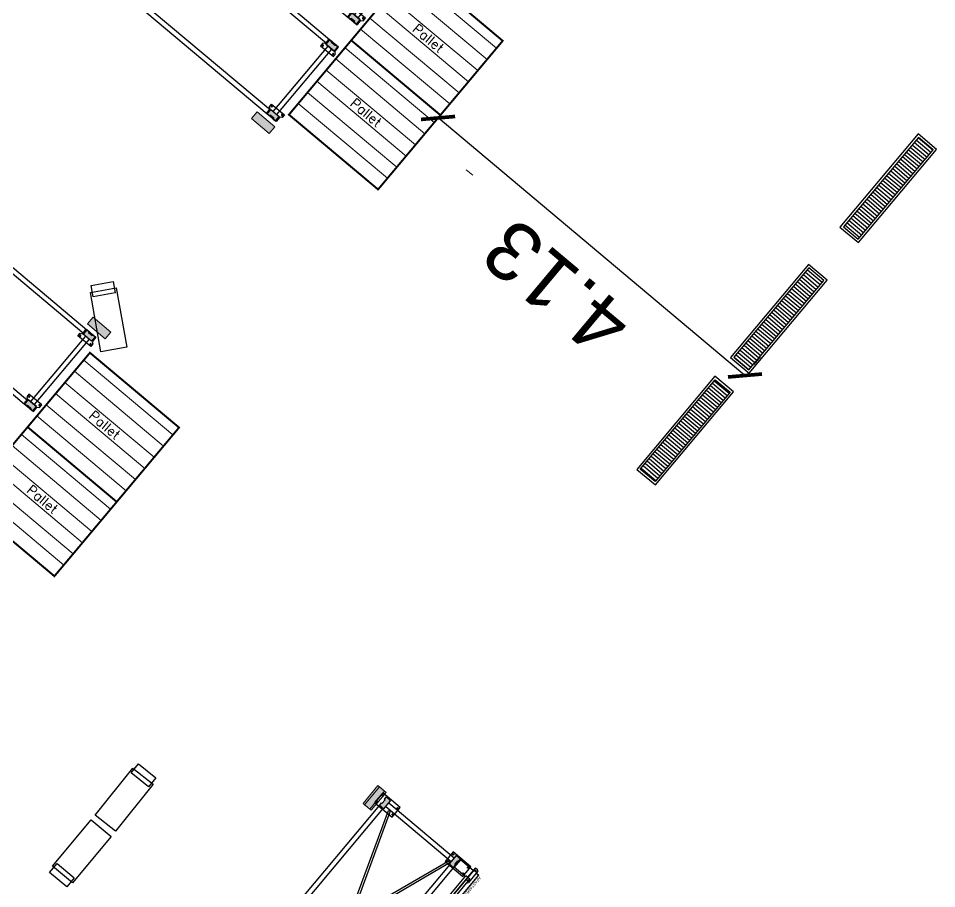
# Model space of a CAD drawing. Header units: metres. Extents: x 822482 to 822767, y 9662202 to 9662512.
# Drawn here: x 822674.61 to 822684.08, y 9662389.65 to 9662398.62 of the extents above; entities that cross this region are included whole.
import ezdxf
from ezdxf.lldxf.tags import DXFTag

# ---------------------------------------------------------------- set-up
doc = ezdxf.new("R2010")
doc.units = ezdxf.units.M
for name, color, linetype, lineweight in [('#ARQ_MOB', 250, 'Continuous', 0), ('20006_ARQ_1400_3PV$0$ELETRICA', 130, 'Continuous', 0), ('ARQ_NE_PORTAPALLETS', 251, 'Continuous', 0)]:
    doc.layers.add(name, color=color, linetype=linetype, lineweight=lineweight)
doc.layers.add('#ARQ_TEXTO', color=8, linetype='Continuous')
doc.layers.add('wbc_gond_planta', color=7, linetype='Continuous')
doc.layers.add('ARQ_NE_COTAS', color=7, linetype='Continuous', true_color=0x000000)
doc.layers.add('ARQ_NE_GRELHAS', color=7, linetype='Continuous', true_color=0x0032c7)
doc.styles.add('Arial', font='arial.ttf', dxfattribs={"height": 0.6})
doc.styles.add('ROMANS', font='romans', dxfattribs={"height": 0.2})
doc.styles.get("Standard").update_dxf_attribs({"font": 'arial.ttf'})
tags = doc.linetypes.add('DASHED0', pattern=[1, 0.5, -0.5]).pattern_tags.tags
tags[6:7] = [DXFTag(74, 4), DXFTag(75, 0), DXFTag(340, '0'), DXFTag(46, 0.0), DXFTag(50, 0.0), DXFTag(44, 0.0), DXFTag(45, 0.0)]
tags[4:5] = [DXFTag(74, 4), DXFTag(75, 0), DXFTag(340, '0'), DXFTag(46, 0.0), DXFTag(50, 0.0), DXFTag(44, 0.0), DXFTag(45, 0.0)]
doc.dimstyles.new('1-300', dxfattribs={"dimtxt": 0.6, "dimasz": 0.25, "dimexe": 0.25, "dimexo": 0.25, "dimgap": 0.25, "dimtad": 1, "dimzin": 4, "dimdsep": 46, "dimtxsty": 'Arial', "dimblk": 'ARCHTICK', "dimcen": 0.25, "dimclrd": 256, "dimclre": 256, "dimclrt": 256, "dimadec": 0, "dimazin": 0, "dimtfac": 0.066667, "dimtix": 1, "dimtofl": 0, "dimtmove": 0, "dimatfit": 3, "dimldrblk": 'ARCHTICK', "dimfxl": 0.25, "dimtvp": 1, "dimtolj": 1, "dimtzin": 0, "dimarcsym": 0})
pattern_1 = [(180, (631.231682, -127.45659), (-1e-10, -0.03175), [])]

# ---------------------------------------------------------------- blocks, each defined once
blk = doc.blocks.new('100100T11R230100')
at = {"layer": 'wbc_gond_planta'}
for points in [[(3, -1), (3, 0), (0, 0), (0, -6), (11, -6), (11, 0), (8, 0), (8, -1)], [(244, -1), (244, 0), (241, 0), (241, -6), (252, -6), (252, 0), (249, 0), (249, -1)], [(8, -99), (8, -100), (11, -100), (11, -94), (0, -94), (0, -100), (3, -100), (3, -99)], [(249, -99), (249, -100), (252, -100), (252, -94), (241, -94), (241, -100), (244, -100), (244, -99)]]:
    blk.add_hatch(color=8, dxfattribs=at).paths.add_polyline_path(points)
at = {"layer": 'wbc_gond_planta', "color": 8, "linetype": 'Continuous'}
for p, q in [((-0.98, 0), (11.98, 0)), ((-0.98, -6.01), (-0.98, 0)), ((11.98, 0), (11.98, -6.01)), ((240.02, 0), (252.98, 0)), ((240.02, -6.01), (240.02, 0)), ((252.98, 0), (252.98, -6.01)), ((-3.1, -7.19), (-0.98, -6.01)), ((-3.1, -10.7), (-3.1, -7.19)), ((11.98, -6.01), (14.1, -7.19)), ((14.1, -7.19), (14.1, -10.7)), ((237.9, -7.19), (240.02, -6.01)), ((237.9, -10.7), (237.9, -7.19)), ((252.98, -6.01), (255.1, -7.19)), ((255.1, -7.19), (255.1, -10.7)), ((14.1, -10.7), (-3.1, -10.7)), ((255.1, -10.7), (237.9, -10.7)), ((14.1, -89.3), (-3.1, -89.3)), ((-3.1, -89.3), (-3.1, -92.81)), ((-3.1, -92.81), (-0.98, -93.99)), ((-0.98, -93.99), (-0.98, -100)), ((11.98, -93.99), (14.1, -92.81)), ((11.98, -100), (11.98, -93.99)), ((14.1, -92.81), (14.1, -89.3)), ((255.1, -89.3), (237.9, -89.3)), ((237.9, -89.3), (237.9, -92.81)), ((237.9, -92.81), (240.02, -93.99)), ((240.02, -93.99), (240.02, -100)), ((252.98, -93.99), (255.1, -92.81)), ((252.98, -100), (252.98, -93.99)), ((255.1, -92.81), (255.1, -89.3)), ((-0.98, -100), (11.98, -100)), ((240.02, -100), (252.98, -100))]:
    blk.add_line(p, q, dxfattribs=at)
at = {"layer": 'wbc_gond_planta', "color": 8}
for p, q in [((3, 0), (0, 0)), ((0, 0), (0, -6)), ((3, -1), (3, 0)), ((8, 0), (8, -1)), ((8, 0), (11, 0)), ((11, 0), (241, 0)), ((11, 0), (11, -6)), ((244, 0), (241, 0)), ((241, 0), (241, -6)), ((244, -1), (244, 0)), ((249, 0), (249, -1)), ((249, 0), (252, 0)), ((252, 0), (252, -6)), ((11, -6), (0, -6)), ((8, -1), (3, -1)), ((3, -94), (3, -6)), ((8, -94), (8, -6)), ((11, -5), (241, -5)), ((252, -6), (241, -6)), ((249, -1), (244, -1)), ((244, -94), (244, -6)), ((249, -94), (249, -6)), ((0, -100), (0, -94)), ((11, -94), (0, -94)), ((11, -100), (11, -94)), ((241, -100), (241, -94)), ((252, -94), (241, -94)), ((252, -100), (252, -94)), ((3, -100), (0, -100)), ((8, -99), (3, -99)), ((3, -99), (3, -100)), ((8, -100), (8, -99)), ((8, -100), (11, -100)), ((11, -95), (241, -95)), ((11, -100), (241, -100)), ((244, -100), (241, -100)), ((249, -99), (244, -99)), ((244, -99), (244, -100)), ((249, -100), (249, -99)), ((249, -100), (252, -100))]:
    blk.add_line(p, q, dxfattribs=at)
for points in [[(3, -1), (3, 0), (0, 0), (0, -6), (11, -6), (11, 0), (8, 0), (8, -1)], [(244, -1), (244, 0), (241, 0), (241, -6), (252, -6), (252, 0), (249, 0), (249, -1)], [(8, -99), (8, -100), (11, -100), (11, -94), (0, -94), (0, -100), (3, -100), (3, -99)], [(249, -99), (249, -100), (252, -100), (252, -94), (241, -94), (241, -100), (244, -100), (244, -99)]]:
    blk.add_lwpolyline(points, close=True, dxfattribs=at)
for centre in [(-1.4, -9), (12.4, -9), (239.6, -9), (253.4, -9), (-1.4, -91), (12.4, -91), (239.6, -91), (253.4, -91)]:
    blk.add_circle(centre, 0.7, dxfattribs=at)
blk = doc.blocks.new('protetor')
blk.add_hatch(color=8).paths.add_polyline_path([(-3.5, -5), (-3.5, -14), (20.5, -14), (20.5, -5)])
at = {"color": 8}
blk.add_lwpolyline([(-3.5, -5), (-3.5, -14), (20.5, -14), (20.5, -5)], close=True, dxfattribs=at)
blk = doc.blocks.new('Pallet')
at = {"layer": '20006_ARQ_1400_3PV$0$ELETRICA', "true_color": 0xe3e3e3}
h = blk.add_hatch(dxfattribs=at)
h.set_pattern_fill('ANGLE', color=254, scale=100, angle=270)
h.set_pattern_definition([(270, (-6260213.56, 2250736.6), (698.5, -1e-13), [508, -190.5]), (0, (-6260213.56, 2250736.6), (2e-13, 698.5), [508, -190.5])])
h.paths.add_polyline_path([(38752, -4411.69), (38752, -4291.68), (38632, -4291.68), (38632, -4411.69)])
at = {"layer": '#ARQ_MOB', "transparency": 33554687, "const_width": 2}
blk.add_lwpolyline([(38575.33, -4328.34), (38455.33, -4328.34), (38455.33, -4428.34), (38575.33, -4428.34)], close=True, dxfattribs=at)
for points in [[(38575.33, -4328.34), (38455.33, -4328.34), (38455.33, -4328.34), (38575.33, -4328.34), (38575.33, -4330.83)], [(38575.33, -4338.33), (38455.33, -4338.33), (38455.33, -4353.33), (38575.33, -4353.33), (38575.33, -4338.33)], [(38575.33, -4353.33), (38455.33, -4353.33), (38455.33, -4368.33), (38575.33, -4368.33), (38575.33, -4353.33)], [(38575.33, -4368.33), (38455.33, -4368.33), (38455.33, -4383.33), (38575.33, -4383.33), (38575.33, -4368.33)], [(38575.33, -4383.32), (38455.33, -4383.32), (38455.33, -4398.32), (38575.33, -4398.32), (38575.33, -4383.32)], [(38575.33, -4398.32), (38455.33, -4398.32), (38455.33, -4413.32), (38575.33, -4413.32), (38575.33, -4398.32)], [(38575.33, -4413.31), (38455.33, -4413.31), (38455.33, -4428.31), (38575.33, -4428.31), (38575.33, -4413.31)]]:
    blk.add_lwpolyline(points)
at = {"layer": '#ARQ_TEXTO', "insert": (38515, -4375.5), "char_height": 10, "width": 346, "attachment_point": 5, "style": 'ROMANS'}
blk.add_mtext('Pallet', dxfattribs=at)
blk = doc.blocks.new('100100V11R230100')
at = {"layer": 'wbc_gond_planta'}
h = blk.add_hatch(color=8, dxfattribs=at)
edge = h.paths.add_edge_path()
edge.add_arc((-0.75, 19.93), 0.75, 0, 360)
h = blk.add_hatch(color=8, dxfattribs=at)
edge = h.paths.add_edge_path()
edge.add_arc((11.75, 19.93), 0.75, 0, 360)
h = blk.add_hatch(color=8, dxfattribs=at)
edge = h.paths.add_edge_path()
edge.add_arc((240.25, 19.93), 0.75, 0, 360)
h = blk.add_hatch(color=8, dxfattribs=at)
edge = h.paths.add_edge_path()
edge.add_arc((252.75, 19.93), 0.75, 0, 360)
for points in [[(3, -1), (3, 0), (0, 0), (0, -6), (11, -6), (11, 0), (8, 0), (8, -1)], [(244, -1), (244, 0), (241, 0), (241, -6), (252, -6), (252, 0), (249, 0), (249, -1)], [(8, -99), (8, -100), (11, -100), (11, -94), (0, -94), (0, -100), (3, -100), (3, -99)], [(249, -99), (249, -100), (252, -100), (252, -94), (241, -94), (241, -100), (244, -100), (244, -99)]]:
    blk.add_hatch(color=8, dxfattribs=at).paths.add_polyline_path(points)
at = {"layer": 'Defpoints', "color": 8, "linetype": 'DASHED0'}
for p, q in [((251.5, 25), (0.47, 25)), ((0.47, 21.52), (0.47, 25)), ((251.5, 21.52), (251.5, 25))]:
    blk.add_line(p, q, dxfattribs=at)
at = {"layer": 'wbc_gond_planta', "color": 8}
for p, q in [((-3, 20.53), (-3, 17.76)), ((-2, 21.52), (13, 21.52)), ((9.48, 20.16), (9.48, 18.24)), ((9.6, 20.4), (242.39, 20.4)), ((14, 20.53), (14, 20.4)), ((238, 20.53), (238, 20.4)), ((239, 21.52), (254, 21.52)), ((242.51, 18.24), (242.51, 20.16)), ((255, 20.53), (255, 17.76)), ((255, 18), (-3, 18)), ((255, 17.76), (-3, 17.76)), ((12.05, 13.1), (-1.04, 13.1)), ((-1.04, 13.1), (-1.04, -10.6)), ((0.5, 17.36), (0.1, 17.76)), ((0.5, 17.36), (9.49, 17.36)), ((0.5, 17.36), (0.5, 0.24)), ((9.49, 17.52), (9.49, 15.37)), ((242.4, 15.13), (9.61, 15.13)), ((10.5, 15.13), (10.5, 0.24)), ((12.05, -10.6), (12.05, 13.1)), ((253.05, 13.1), (239.96, 13.1)), ((239.96, 13.1), (239.96, -10.6)), ((241.5, 15.13), (241.5, 0.24)), ((251.5, 17.36), (242.51, 17.36)), ((242.52, 15.37), (242.52, 17.52)), ((251.5, 17.36), (251.9, 17.76)), ((251.5, 17.36), (251.5, 0.24)), ((253.05, -10.6), (253.05, 13.1)), ((0, 0.24), (11, 0.24)), ((0, 0), (11, 0)), ((11, 0), (241, 0)), ((241, 0.24), (252, 0.24)), ((241, 0), (252, 0)), ((-0.34, -5.5), (-0.34, -0.1)), ((-0.1, -5.5), (-0.34, -5.5)), ((-0.1, -0.1), (-0.1, -5.5)), ((3, -94), (3, -6)), ((8, -94), (8, -6)), ((11, -5), (241, -5)), ((11.1, -5.5), (11.1, -0.1)), ((11.34, -5.5), (11.1, -5.5)), ((11.34, -0.1), (11.34, -5.5)), ((240.66, -5.5), (240.66, -0.1)), ((240.9, -5.5), (240.66, -5.5)), ((240.9, -5.5), (240.9, -0.1)), ((244, -94), (244, -6)), ((249, -94), (249, -6)), ((252.1, -0.1), (252.1, -5.5)), ((252.34, -5.5), (252.1, -5.5)), ((252.34, -0.1), (252.34, -5.5)), ((-1.04, -10.6), (12.05, -10.6)), ((239.96, -10.6), (253.05, -10.6)), ((12.05, -81.9), (-1.04, -81.9)), ((-1.04, -81.9), (-1.04, -105.6)), ((12.05, -105.6), (12.05, -81.9)), ((253.05, -81.9), (239.96, -81.9)), ((239.96, -81.9), (239.96, -105.6)), ((253.05, -105.6), (253.05, -81.9)), ((241, -100), (241, -94)), ((252, -94), (241, -94)), ((252, -100), (252, -94)), ((11, -95), (241, -95)), ((11, -100), (241, -100)), ((244, -100), (241, -100)), ((249, -99), (244, -99)), ((244, -99), (244, -100)), ((249, -100), (249, -99)), ((249, -100), (252, -100)), ((-1.04, -105.6), (12.05, -105.6)), ((239.96, -105.6), (253.05, -105.6))]:
    blk.add_line(p, q, dxfattribs=at)
at = {"layer": 'wbc_gond_planta', "color": 8, "linetype": 'DASHED0'}
for p, q in [((8.17, -7.62), (8, -7.85)), ((8, -7.85), (108.3, -44.12)), ((9.2, -6.27), (8.17, -7.62)), ((9.38, -6.05), (9.2, -6.27)), ((9.38, -6.05), (111.04, -42.51)), ((140.06, -42.56), (242.35, -6)), ((143.22, -44.1), (243.72, -7.8)), ((242.35, -6), (242.52, -6.23)), ((242.52, -6.23), (243.55, -7.58)), ((243.55, -7.58), (243.72, -7.8)), ((107.46, -44.61), (115.12, -40.11)), ((115.12, -40.11), (107.46, -44.61)), ((107.46, -50.61), (107.46, -44.61)), ((107.46, -50.61), (107.46, -44.61)), ((115.12, -40.11), (135.06, -40.11)), ((135.06, -40.11), (144.26, -44.61)), ((144.26, -44.61), (144.26, -50.61)), ((108.5, -51.12), (8, -87.42)), ((111.66, -52.67), (9.38, -89.23)), ((116.66, -55.11), (107.46, -50.61)), ((107.46, -50.61), (116.66, -55.11)), ((136.6, -55.11), (116.66, -55.11)), ((144.26, -50.61), (136.6, -55.11)), ((242.31, -89.26), (140.57, -52.78)), ((143.18, -51.15), (243.69, -87.45)), ((8.17, -87.65), (8, -87.42)), ((9.2, -89), (8.17, -87.65)), ((9.38, -89.23), (9.2, -89)), ((242.31, -89.26), (242.48, -89.03)), ((242.48, -89.03), (243.51, -87.68)), ((243.51, -87.68), (243.69, -87.45))]:
    blk.add_line(p, q, dxfattribs=at)
at = {"layer": 'wbc_gond_planta', "color": 8}
for points in [[(3, -1), (3, 0), (0, 0), (0, -6), (11, -6), (11, 0), (8, 0), (8, -1)], [(244, -1), (244, 0), (241, 0), (241, -6), (252, -6), (252, 0), (249, 0), (249, -1)], [(8, -99), (8, -100), (11, -100), (11, -94), (0, -94), (0, -100), (3, -100), (3, -99)], [(249, -99), (249, -100), (252, -100), (252, -94), (241, -94), (241, -100), (244, -100), (244, -99)]]:
    blk.add_lwpolyline(points, close=True, dxfattribs=at)
for centre, radius in [((-0.75, 19.93), 0.75), ((11.75, 19.93), 0.75), ((240.25, 19.93), 0.75), ((252.75, 19.93), 0.75), ((1.43, 11.5), 0.7), ((9.57, 11.5), 0.7), ((242.43, 11.5), 0.7), ((250.57, 11.5), 0.7), ((0.96, -8.9), 0.7), ((10.05, -8.9), 0.7), ((241.96, -8.9), 0.7), ((251.05, -8.9), 0.7), ((1.43, -83.5), 0.7), ((9.57, -83.5), 0.7), ((242.43, -83.5), 0.7), ((250.57, -83.5), 0.7), ((0.96, -103.9), 0.7), ((10.05, -103.9), 0.7), ((241.96, -103.9), 0.7), ((251.05, -103.9), 0.7)]:
    blk.add_circle(centre, radius, dxfattribs=at)
for centre, radius, start, end in [((-2, 20.53), 1, 90, 180), ((13, 20.53), 1, 0, 90), ((239, 20.53), 1, 90, 180), ((254, 20.53), 1, 0, 90), ((0, -0.1), 0.34, 90, 180), ((0, -0.1), 0.1, 90, 180), ((11, -0.1), 0.34, 0, 90.01167), ((11, -0.1), 0.1, 0, 90), ((241, -0.1), 0.34, 90, 180.02334), ((241, -0.1), 0.1, 90, 180), ((252, -0.1), 0.34, 0, 90.01167), ((252, -0.1), 0.1, 0, 90)]:
    blk.add_arc(centre, radius, start, end, dxfattribs=at)
for centre, major_axis, start_param, end_param in [((9.6, 20.16), (0, 0.24), 0, 1.570796), ((242.39, 20.16), (0, -0.24), 1.570796, 3.141593), ((9.6, 18.24), (0, 0.24), 1.570796, 3.141593), ((9.61, 17.52), (0, 0.24), 0, 1.570796), ((9.61, 15.37), (0, 0.24), 1.570796, 3.141593), ((242.39, 18.24), (0, -0.24), 0, 1.570796), ((242.4, 17.52), (0, -0.24), 1.570796, 3.141593), ((242.4, 15.37), (0, -0.24), 0, 1.570796)]:
    blk.add_ellipse(centre, major_axis=major_axis, ratio=0.502266, start_param=start_param, end_param=end_param, dxfattribs=at)
at = {"layer": 'Defpoints', "color": 8}
blk.add_text('AFASTAMENTO', height=3, dxfattribs=at).set_placement((0.98, 25.95))
blk = doc.blocks.new('GRELHAS')
at = {"layer": 'ARQ_NE_GRELHAS', "transparency": 33554687}
h = blk.add_hatch(dxfattribs=at)
h.set_pattern_fill('LINE', color=256, scale=0.01, angle=39.99099, style=0)
h.set_pattern_definition(pattern_1)
h.paths.add_polyline_path([(676.6442, -109.5019), (676.4442, -109.5019), (676.4442, -108.2999), (676.6442, -108.2999)])
h = blk.add_hatch(dxfattribs=at)
h.set_pattern_fill('LINE', color=256, scale=0.01, angle=39.99099, style=0)
h.set_pattern_definition(pattern_1)
h.paths.add_polyline_path([(676.6442, -111.0054), (676.4442, -111.0054), (676.4442, -109.8034), (676.6442, -109.8034)])
h = blk.add_hatch(dxfattribs=at)
h.set_pattern_fill('LINE', color=256, scale=0.01, angle=39.99099, style=0)
h.set_pattern_definition(pattern_1)
h.paths.add_polyline_path([(676.6442, -112.7624), (676.4442, -112.7624), (676.4442, -111.5604), (676.6442, -111.5604)])
for points in [[(676.6692, -109.5269), (676.6692, -108.2741), (676.4192, -108.2741), (676.4192, -109.5269)], [(676.6692, -111.0304), (676.6692, -109.7776), (676.4192, -109.7776), (676.4192, -111.0304)], [(676.6692, -112.7874), (676.6692, -111.5346), (676.4192, -111.5346), (676.4192, -112.7874)]]:
    blk.add_lwpolyline(points, close=True, dxfattribs=at)
at = {"layer": 'ARQ_NE_GRELHAS', "linetype": 'Continuous', "transparency": 33554687}
for points in [[(676.6442, -109.5019), (676.4442, -109.5019), (676.4442, -108.2999), (676.6442, -108.2999)], [(676.4442, -111.0054), (676.6442, -111.0054), (676.6442, -109.8034), (676.4442, -109.8034)], [(676.6442, -111.5604), (676.4442, -111.5604), (676.4442, -112.7624), (676.6442, -112.7624)]]:
    blk.add_lwpolyline(points, close=True, dxfattribs=at)
blk = doc.blocks.new('_ARCHTICK')
at = {"color": 0, "linetype": 'ByBlock', "const_width": 0.15}
blk.add_lwpolyline([(-0.5, -0.5), (0.5, 0.5)], dxfattribs=at)
blk = doc.blocks.new('*D538')
at = {"layer": 'ARQ_NE_COTAS', "lineweight": -2, "transparency": 16777216}
for p, q in [((311.4973, -230.0864), (315.6288, -230.0864)), ((315.6288, -230.2056), (315.6288, -230.3364)), ((311.4973, -230.2356), (311.4973, -230.3364))]:
    blk.add_line(p, q, dxfattribs=at)
at = {"layer": 'Defpoints', "color": 0, "transparency": 16777216}
for p in [(311.4973, -229.9856), (315.6288, -229.9556), (315.6288, -230.0864)]:
    blk.add_point(p, dxfattribs=at)
at = {"layer": 'ARQ_NE_COTAS', "lineweight": -2, "transparency": 16777216, "xscale": 0.25, "yscale": 0.25, "zscale": 0.25, "rotation": 180}
blk.add_blockref('_ARCHTICK', (311.4973, -230.0864), dxfattribs=at)
at = {"layer": 'ARQ_NE_COTAS', "lineweight": -2, "transparency": 16777216, "xscale": 0.25, "yscale": 0.25, "zscale": 0.25}
blk.add_blockref('_ARCHTICK', (315.6288, -230.0864), dxfattribs=at)
at = {"layer": 'ARQ_NE_COTAS', "transparency": 16777216, "insert": (313.5631, -229.5298), "char_height": 0.6, "attachment_point": 5, "style": 'Arial'}
blk.add_mtext('\\A1;4.13', dxfattribs=at)
blk = doc.blocks.new('A$C8f1b9c42')
at = {"layer": 'ARQ_NE_GRELHAS', "linetype": 'Continuous', "transparency": 33554687}
blk.add_blockref('GRELHAS', (-364.9391, -120.3538), dxfattribs=at)
at = {"layer": 'ARQ_NE_PORTAPALLETS'}
for name, p, xscale, yscale, zscale, rotation in [('100100V11R230100', (310.5398, -224.3798), 0.01000000003725292, 0.01000000003725292, 0.01000000003725292, 90), ('Pallet', (701.3771, -268.2081), 0.01, 0.01, 0.01, 180.000000003544), ('protetor', (311.5198, -224.3798), 0.01000000003725292, 0.01000000003725292, 0.01000000003725292, 90), ('protetor', (311.5398, -224.3798), 0.01000000003725292, 0.01000000003725292, 0.01000000003725292, 90), ('Pallet', (701.3771, -269.2081), 0.01, 0.01, 0.01, 180.000000003544), ('100100T11R230100', (319.4093, -225.0861), -0.01000000003725292, 0.01000000003725292, 0.01000000003725292, 359.9999999999999), ('protetor', (316.9993, -226.0861), -0.01000000003725292, 0.01000000003725292, 0.01000000003725292, 359.9999999999999), ('protetor', (316.8943, -228.9856), -0.01000000003725292, 0.01000000003725292, 0.01000000003725292, 179.9999999999999), ('100100T11R230100', (316.8943, -229.9856), -0.01000000003725292, 0.01000000003725292, 0.01000000003725292, 179.9999999999999), ('Pallet', (701.3821, -273.4076), 0.01, 0.01, 0.01, 180.000000003544), ('Pallet', (701.3821, -274.4076), 0.01, 0.01, 0.01, 180.000000003544), ('100100T11R230100', (319.4143, -230.2856), -0.01000000003725292, 0.01000000003725292, 0.01000000003725292, 359.9999999999999)]:
    blk.add_blockref(name, p, dxfattribs=dict(at, xscale=xscale, yscale=yscale, zscale=zscale, rotation=rotation))
at = {"layer": 'ARQ_NE_COTAS'}
dim = blk.add_linear_dim(base=(315.6288, -230.0864), p1=(311.4973, -229.9856), p2=(315.6288, -229.9556), dimstyle='1-300', dxfattribs=at)
dim.commit()
dim.dimension.update_dxf_attribs({"geometry": '*D538', "text_midpoint": (313.5631, -229.5298)})

msp = doc.modelspace()

# ---------------------------------------------------------------- linework, layer by layer
at = {"layer": 'ARQ_NE_COTAS', "color": 1}
for points in [[(822675.3838, 9662395.7495), (822675.3626, 9662395.8681), (822675.5887, 9662395.9084), (822675.6098, 9662395.7898)], [(822675.4645, 9662395.1841), (822675.3556, 9662395.7951), (822675.6204, 9662395.8423), (822675.7293, 9662395.2313)], [(822675.4047, 9662390.4075), (822675.7925, 9662390.8921), (822676.0025, 9662390.724), (822675.6148, 9662390.2394)], [(822675.7768, 9662390.8409), (822675.852, 9662390.9349), (822676.0313, 9662390.7915), (822675.9561, 9662390.6974)], [(822675.5686, 9662390.1858), (822675.1716, 9662389.7087), (822674.9649, 9662389.8807), (822675.3618, 9662390.3578)], [(822675.1883, 9662389.7596), (822675.1113, 9662389.667), (822674.9348, 9662389.8138), (822675.0118, 9662389.9064)]]:
    msp.add_lwpolyline(points, close=True, dxfattribs=at)

# ---------------------------------------------------------------- block references
at = {"ltscale": 10, "rotation": 140.0090103764572}
msp.add_blockref('A$C8f1b9c42', (822772.889, 9662018.4697), dxfattribs=at)

doc.saveas('drawing.dxf')
